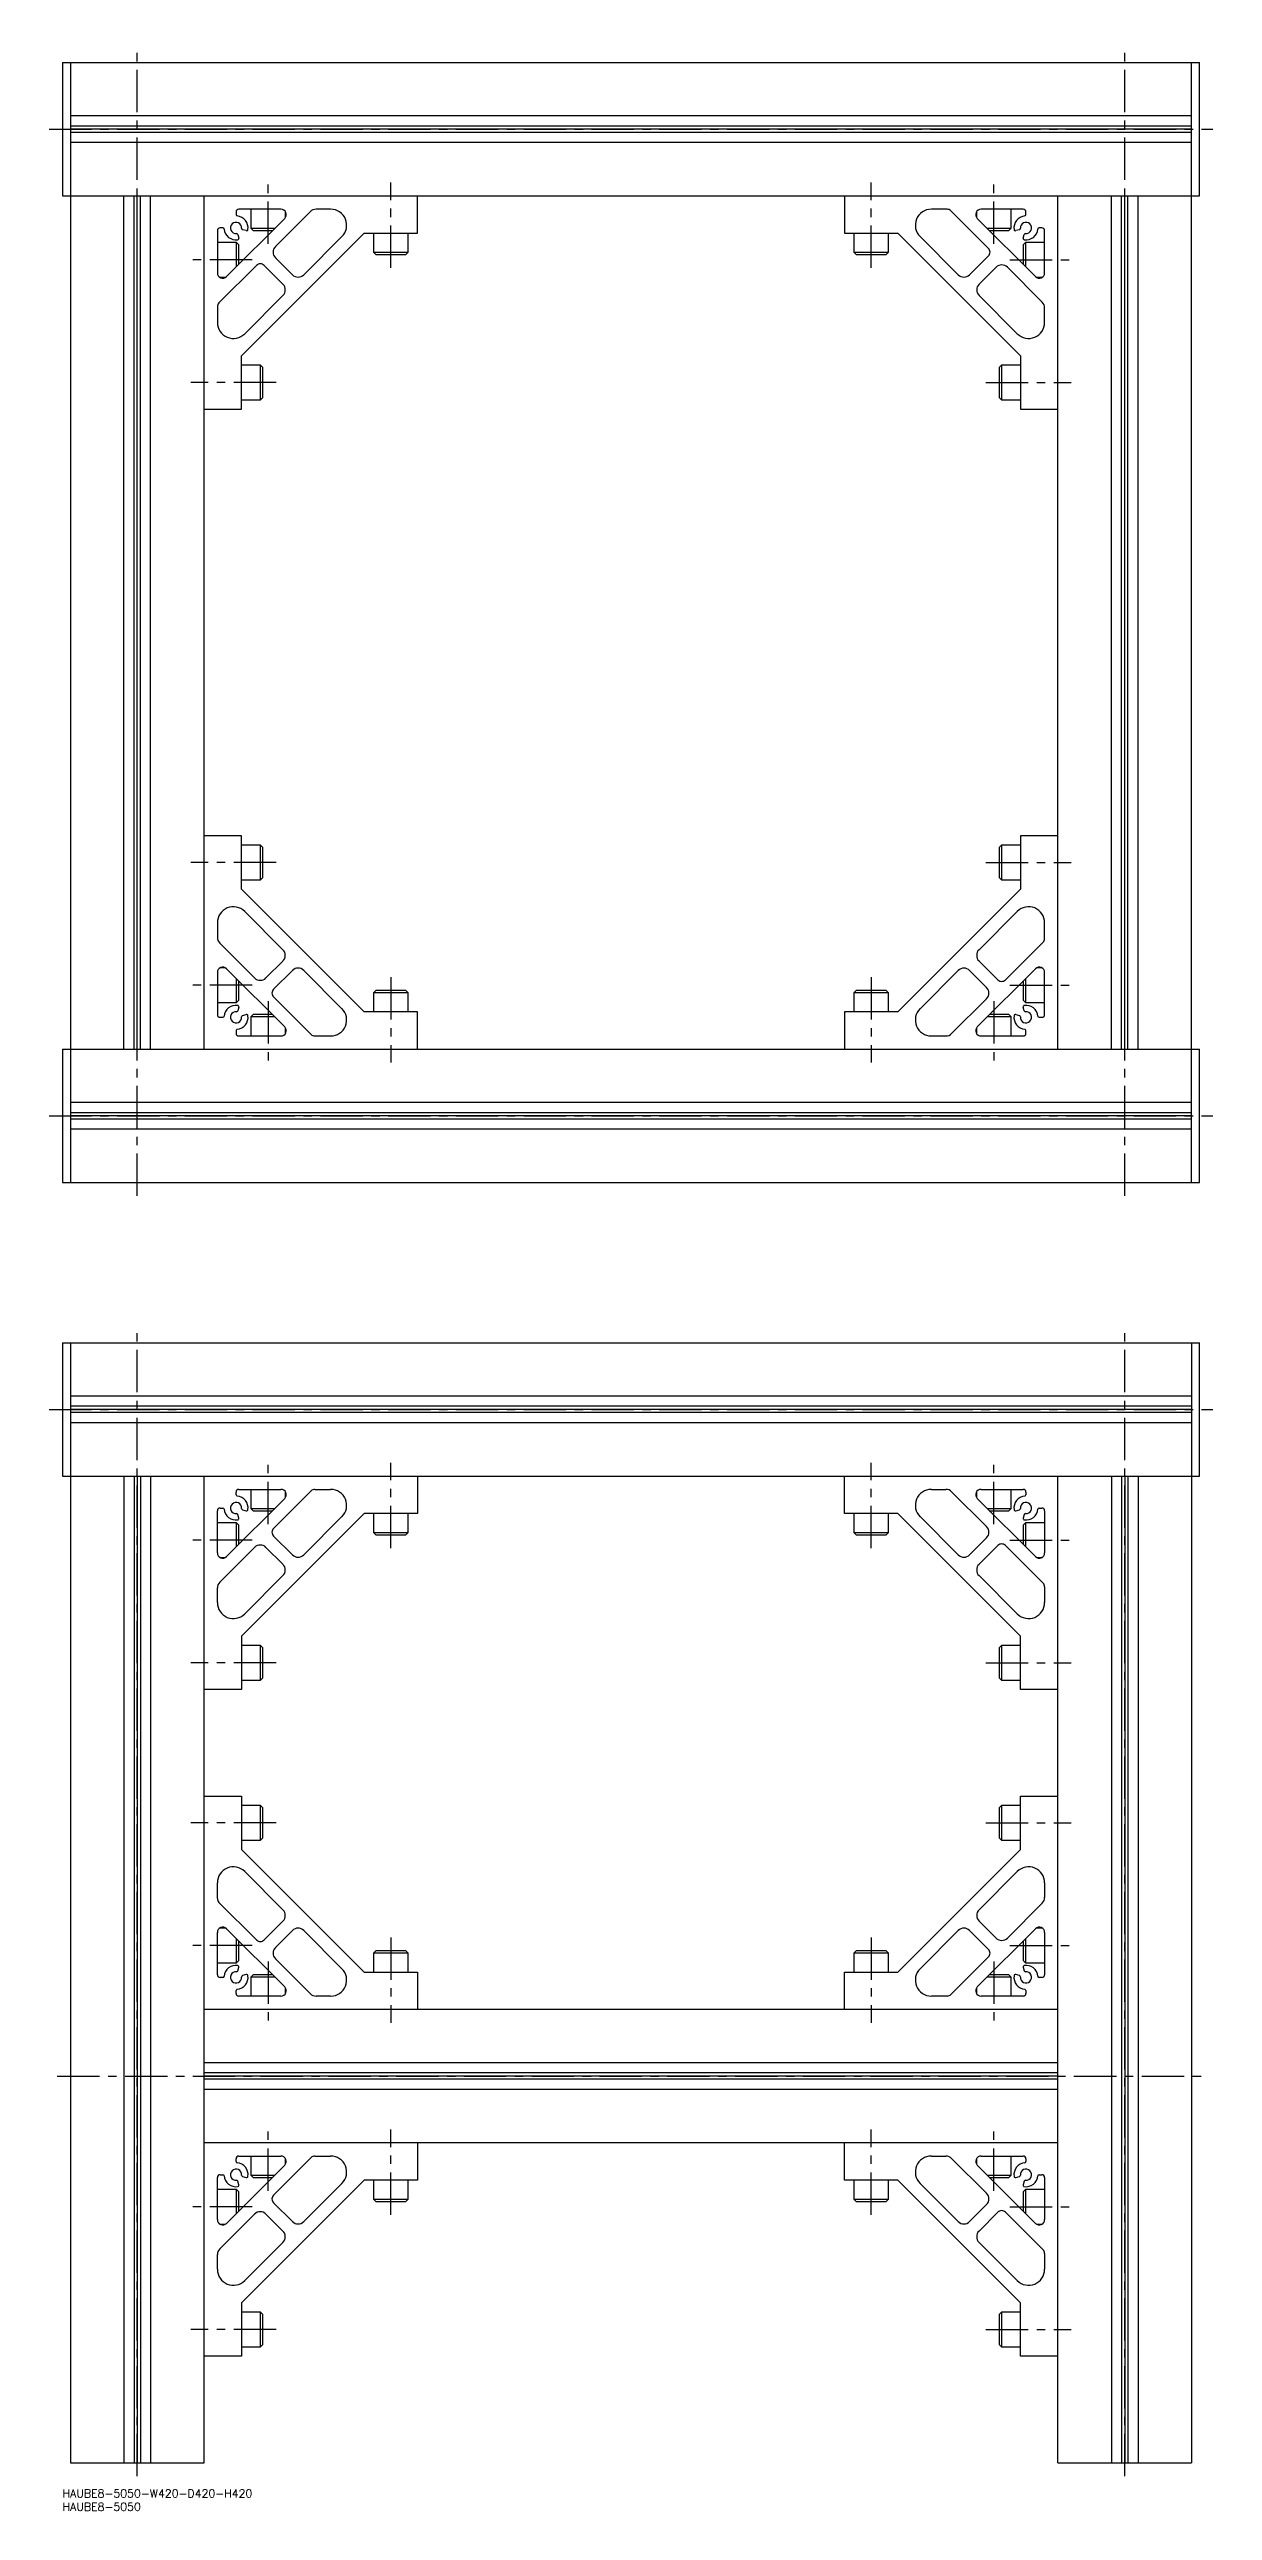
# Model space of a CAD drawing. Extents: x -5 to 1021, y -8 to 915.
# Drawn here: x -5 to 431, y -8 to 915 of the extents above; entities that cross this region are included whole.
import ezdxf

# ---------------------------------------------------------------- set-up
doc = ezdxf.new("R2010")
doc.units = 0
doc.header["$LTSCALE"] = 0.5
doc.linetypes.add('CENTER', pattern=[50.8, 31.75, -6.35, 6.35, -6.35])
for name, color, linetype in [('MSM_CENTER', 1, 'CENTER'), ('MSM_CONTINUOUS', 7, 'CONTINUOUS'), ('MSM_PART_NUMBER', 7, 'CONTINUOUS')]:
    doc.layers.add(name, color=color, linetype=linetype)
doc.styles.get("Standard").update_dxf_attribs({"font": 'txt.shx', "height": 3, "bigfont": 'bigfont.shx'})

# ---------------------------------------------------------------- blocks, each defined once
blk = doc.blocks.new('*U8')
at = {"layer": 'MSM_PART_NUMBER'}
blk.add_text('HAUBE8-5050-W420-D420-H420', height=3, dxfattribs=at).set_placement((0, -3))
blk = doc.blocks.new('*U9')
at = {"layer": 'MSM_PART_NUMBER'}
blk.add_text('HAUBE8-5050', height=3, dxfattribs=at).set_placement((0, -8))

msp = doc.modelspace()

# ---------------------------------------------------------------- linework, layer by layer
at = {"layer": 'MSM_CENTER'}
for p, q in [((28, 485), (28, 915)), ((398, 485), (398, 915)), ((-5, 885), (431, 885)), ((77, 842), (77, 865)), ((123, 833), (123, 865)), ((303, 833), (303, 865)), ((349, 842), (349, 865)), ((71, 836), (48, 836)), ((355, 836), (378, 836)), ((80, 790), (48, 790)), ((346, 790), (378, 790)), ((80, 610), (48, 610)), ((346, 610), (378, 610)), ((71, 564), (48, 564)), ((123, 567), (123, 535)), ((303, 567), (303, 535)), ((355, 564), (378, 564)), ((77, 558), (77, 535)), ((349, 558), (349, 535)), ((-5, 515), (431, 515)), ((28, 5), (28, 435)), ((398, 5), (398, 435)), ((-5, 405), (431, 405)), ((77, 362), (77, 385)), ((123, 353), (123, 385)), ((303, 353), (303, 385)), ((349, 362), (349, 385)), ((71, 356), (48, 356)), ((355, 356), (378, 356)), ((80, 310), (48, 310)), ((346, 310), (378, 310)), ((80, 250), (48, 250)), ((346, 250), (378, 250)), ((71, 204), (48, 204)), ((123, 207), (123, 175)), ((303, 207), (303, 175)), ((355, 204), (378, 204)), ((77, 198), (77, 175)), ((349, 198), (349, 175)), ((-2, 155), (428, 155)), ((77, 112), (77, 135)), ((123, 103), (123, 135)), ((303, 103), (303, 135)), ((349, 112), (349, 135)), ((71, 106), (48, 106)), ((355, 106), (378, 106)), ((80, 60), (48, 60)), ((346, 60), (378, 60))]:
    msp.add_line(p, q, dxfattribs=at)
at = {"layer": 'MSM_CONTINUOUS'}
for p, q in [((0, 910), (0, 860)), ((0, 910), (426, 910)), ((3, 910), (3, 490)), ((423, 490), (423, 910)), ((426, 860), (426, 910)), ((423, 890), (3, 890)), ((423, 886.21), (3, 886.21)), ((423, 885), (3, 885)), ((423, 883.79), (3, 883.79)), ((423, 880), (3, 880)), ((0, 860), (426, 860)), ((23, 540), (23, 860)), ((26.79, 540), (26.79, 860)), ((28, 540), (28, 860)), ((29.21, 540), (29.21, 860)), ((33, 540), (33, 860)), ((53, 540), (53, 860)), ((133, 846), (133, 860)), ((293, 860), (293, 846)), ((373, 540), (373, 860)), ((393, 540), (393, 860)), ((396.79, 540), (396.79, 860)), ((398, 540), (398, 860)), ((399.21, 540), (399.21, 860)), ((403, 540), (403, 860)), ((61.41, 829.76), (83.24, 851.59)), ((65, 854), (65, 852.97)), ((81.82, 855), (66, 855)), ((70.5, 855), (70.5, 847.87)), ((92.84, 854.12), (79.75, 841.03)), ((83.5, 851.91), (83.5, 854.09)), ((100.45, 855), (94.96, 855)), ((331.45, 855), (325.55, 855)), ((346.96, 840.32), (332.86, 854.41)), ((342.5, 854.09), (342.5, 851.91)), ((342.76, 851.59), (364.59, 829.76)), ((360, 855), (344.18, 855)), ((355.5, 847.87), (355.5, 855)), ((361, 852.97), (361, 854)), ((58, 847), (58, 831.18)), ((65.13, 842.5), (58, 842.5)), ((60.03, 848), (59, 848)), ((66, 841.63), (65.13, 842.5)), ((65.13, 833.48), (65.13, 842.5)), ((65.66, 845.54), (66.03, 844.17)), ((66, 834.35), (66, 841.63)), ((67, 799.99), (113.01, 846)), ((68.83, 846.97), (67.46, 847.34)), ((70.5, 847.87), (71.37, 847)), ((70.5, 847.87), (79.52, 847.87)), ((71.37, 847), (78.65, 847)), ((90.36, 830.42), (104.69, 844.76)), ((113.01, 846), (133, 846)), ((116.5, 846), (116.5, 838.87)), ((129.5, 838.87), (129.5, 846)), ((293, 846), (312.99, 846)), ((296.5, 846), (296.5, 838.87)), ((309.5, 838.87), (309.5, 846)), ((312.99, 846), (359, 799.99)), ((321.31, 844.76), (335.64, 830.42)), ((346.48, 847.87), (355.5, 847.87)), ((347.35, 847), (354.63, 847)), ((354.63, 847), (355.5, 847.87)), ((358.54, 847.34), (357.17, 846.97)), ((359.97, 844.17), (360.34, 845.54)), ((360.87, 842.5), (360, 841.63)), ((360, 841.63), (360, 834.35)), ((368, 842.5), (360.87, 842.5)), ((360.87, 842.5), (360.87, 833.48)), ((367, 848), (365.97, 848)), ((368, 831.18), (368, 847)), ((72.68, 833.96), (58.59, 819.86)), ((82.58, 826.89), (75.51, 833.96)), ((79.75, 836.79), (86.11, 830.42)), ((116.5, 838.87), (117.37, 838)), ((116.5, 838.87), (129.5, 838.87)), ((117.37, 838), (128.63, 838)), ((128.63, 838), (129.5, 838.87)), ((296.5, 838.87), (297.37, 838)), ((296.5, 838.87), (309.5, 838.87)), ((297.37, 838), (308.63, 838)), ((308.63, 838), (309.5, 838.87)), ((339.89, 830.42), (346.96, 837.49)), ((349.79, 833.25), (343.42, 826.89)), ((367.12, 820.16), (354.03, 833.25)), ((58.91, 829.5), (61.09, 829.5)), ((68.24, 808.31), (82.58, 822.64)), ((343.42, 822.64), (357.76, 808.31)), ((364.91, 829.5), (367.09, 829.5)), ((58, 818.45), (58, 812.55)), ((368, 812.55), (368, 818.04)), ((67, 780), (67, 799.99)), ((74.13, 796.5), (67, 796.5)), ((75, 795.63), (74.13, 796.5)), ((74.13, 783.5), (74.13, 796.5)), ((75, 784.37), (75, 795.63)), ((351.87, 796.5), (351, 795.63)), ((351, 795.63), (351, 784.37)), ((359, 796.5), (351.87, 796.5)), ((351.87, 796.5), (351.87, 783.5)), ((359, 799.99), (359, 780)), ((53, 780), (67, 780)), ((67, 783.5), (74.13, 783.5)), ((74.13, 783.5), (75, 784.37)), ((351, 784.37), (351.87, 783.5)), ((351.87, 783.5), (359, 783.5)), ((359, 780), (373, 780)), ((67, 620), (53, 620)), ((67, 600.01), (67, 620)), ((373, 620), (359, 620)), ((359, 620), (359, 600.01)), ((74.13, 616.5), (67, 616.5)), ((75, 615.63), (74.13, 616.5)), ((74.13, 603.5), (74.13, 616.5)), ((75, 604.37), (75, 615.63)), ((351.87, 616.5), (351, 615.63)), ((351, 615.63), (351, 604.37)), ((359, 616.5), (351.87, 616.5)), ((351.87, 616.5), (351.87, 603.5)), ((67, 603.5), (74.13, 603.5)), ((113.01, 554), (67, 600.01)), ((74.13, 603.5), (75, 604.37)), ((359, 600.01), (312.99, 554)), ((351, 604.37), (351.87, 603.5)), ((351.87, 603.5), (359, 603.5)), ((82.58, 577.36), (68.24, 591.69)), ((357.76, 591.69), (343.42, 577.36)), ((58, 587.45), (58, 581.96)), ((368, 581.55), (368, 587.45)), ((58.88, 579.84), (71.97, 566.75)), ((76.21, 566.75), (82.58, 573.11)), ((343.42, 573.11), (350.49, 566.04)), ((353.32, 566.04), (367.41, 580.14)), ((58, 568.82), (58, 553)), ((61.09, 570.5), (58.91, 570.5)), ((83.24, 548.41), (61.41, 570.24)), ((65.13, 557.5), (65.13, 566.52)), ((66, 558.37), (66, 565.65)), ((86.11, 569.58), (79.04, 562.51)), ((104.69, 555.24), (90.36, 569.58)), ((335.64, 569.58), (321.31, 555.24)), ((346.25, 563.21), (339.89, 569.58)), ((364.59, 570.24), (342.76, 548.41)), ((360, 565.65), (360, 558.37)), ((360.87, 566.52), (360.87, 557.5)), ((367.09, 570.5), (364.91, 570.5)), ((368, 553), (368, 568.82)), ((58, 557.5), (65.13, 557.5)), ((65.13, 557.5), (66, 558.37)), ((66.03, 555.83), (65.66, 554.46)), ((79.04, 559.68), (93.14, 545.59)), ((133, 554), (113.01, 554)), ((117.37, 562), (116.5, 561.13)), ((116.5, 561.13), (116.5, 554)), ((129.5, 561.13), (116.5, 561.13)), ((128.63, 562), (117.37, 562)), ((129.5, 561.13), (128.63, 562)), ((129.5, 554), (129.5, 561.13)), ((133, 540), (133, 554)), ((293, 554), (293, 540)), ((312.99, 554), (293, 554)), ((297.37, 562), (296.5, 561.13)), ((296.5, 561.13), (296.5, 554)), ((309.5, 561.13), (296.5, 561.13)), ((308.63, 562), (297.37, 562)), ((309.5, 561.13), (308.63, 562)), ((309.5, 554), (309.5, 561.13)), ((333.16, 545.88), (346.25, 558.97)), ((360.34, 554.46), (359.97, 555.83)), ((360, 558.37), (360.87, 557.5)), ((360.87, 557.5), (368, 557.5)), ((59, 552), (60.03, 552)), ((65, 547.03), (65, 546)), ((66, 545), (81.82, 545)), ((67.46, 552.66), (68.83, 553.03)), ((71.37, 553), (70.5, 552.13)), ((70.5, 552.13), (70.5, 545)), ((79.52, 552.13), (70.5, 552.13)), ((78.65, 553), (71.37, 553)), ((83.5, 545.91), (83.5, 548.09)), ((94.55, 545), (100.45, 545)), ((325.55, 545), (331.04, 545)), ((342.5, 548.09), (342.5, 545.91)), ((344.18, 545), (360, 545)), ((355.5, 552.13), (346.48, 552.13)), ((354.63, 553), (347.35, 553)), ((355.5, 552.13), (354.63, 553)), ((355.5, 545), (355.5, 552.13)), ((357.17, 553.03), (358.54, 552.66)), ((361, 546), (361, 547.03)), ((365.97, 552), (367, 552)), ((0, 540), (426, 540)), ((0, 540), (0, 490)), ((426, 490), (426, 540)), ((423, 520), (3, 520)), ((423, 516.21), (3, 516.21)), ((423, 515), (3, 515)), ((423, 513.79), (3, 513.79)), ((423, 510), (3, 510)), ((0, 490), (426, 490)), ((0, 430), (0, 380)), ((0, 430), (426, 430)), ((3, 430), (3, 10)), ((423, 430), (423, 10)), ((426, 380), (426, 430)), ((423, 410), (3, 410)), ((423, 406.21), (3, 406.21)), ((423, 405), (3, 405)), ((423, 403.79), (3, 403.79)), ((423, 400), (3, 400)), ((0, 380), (426, 380)), ((23, 380), (23, 10)), ((26.79, 380), (26.79, 10)), ((28, 380), (28, 10)), ((29.21, 380), (29.21, 10)), ((33, 380), (33, 10)), ((53, 10), (53, 380)), ((133, 380), (133, 366)), ((293, 366), (293, 380)), ((373, 10), (373, 380)), ((393, 380), (393, 10)), ((396.79, 380), (396.79, 10)), ((398, 380), (398, 10)), ((399.21, 380), (399.21, 10)), ((403, 380), (403, 10)), ((83.24, 371.59), (61.41, 349.76)), ((65, 372.97), (65, 374)), ((66, 375), (81.82, 375)), ((70.5, 375), (70.5, 367.87)), ((79.04, 360.32), (93.14, 374.41)), ((83.5, 371.91), (83.5, 374.09)), ((94.55, 375), (100.45, 375)), ((325.55, 375), (331.04, 375)), ((333.16, 374.12), (346.25, 361.03)), ((342.5, 374.09), (342.5, 371.91)), ((364.59, 349.76), (342.76, 371.59)), ((344.18, 375), (360, 375)), ((355.5, 367.87), (355.5, 375)), ((361, 374), (361, 372.97)), ((58, 351.18), (58, 367)), ((65.13, 362.5), (58, 362.5)), ((59, 368), (60.03, 368)), ((66, 361.63), (65.13, 362.5)), ((65.13, 353.48), (65.13, 362.5)), ((66.03, 364.17), (65.66, 365.54)), ((66, 354.27), (66, 361.63)), ((113.01, 366), (67, 319.99)), ((67.46, 367.34), (68.83, 366.97)), ((70.5, 367.87), (71.37, 367)), ((70.5, 367.87), (79.52, 367.87)), ((71.37, 367), (78.65, 367)), ((104.69, 364.76), (90.36, 350.42)), ((133, 366), (113.01, 366)), ((116.5, 366), (116.5, 358.87)), ((129.5, 358.87), (129.5, 366)), ((312.99, 366), (293, 366)), ((296.5, 366), (296.5, 358.87)), ((309.5, 358.87), (309.5, 366)), ((359, 319.99), (312.99, 366)), ((335.64, 350.42), (321.31, 364.76)), ((346.48, 367.87), (355.5, 367.87)), ((347.27, 367), (354.63, 367)), ((354.63, 367), (355.5, 367.87)), ((357.17, 366.97), (358.54, 367.34)), ((360.34, 365.54), (359.97, 364.17)), ((360.87, 362.5), (360, 361.63)), ((360, 361.63), (360, 354.35)), ((368, 362.5), (360.87, 362.5)), ((360.87, 362.5), (360.87, 353.48)), ((365.97, 368), (367, 368)), ((368, 367), (368, 351.18)), ((58.88, 340.16), (71.97, 353.25)), ((76.21, 353.25), (82.58, 346.89)), ((86.11, 350.42), (79.04, 357.49)), ((116.5, 358.87), (117.37, 358)), ((116.5, 358.87), (129.5, 358.87)), ((117.37, 358), (128.63, 358)), ((128.63, 358), (129.5, 358.87)), ((296.5, 358.87), (297.37, 358)), ((296.5, 358.87), (309.5, 358.87)), ((297.37, 358), (308.63, 358)), ((308.63, 358), (309.5, 358.87)), ((346.25, 356.79), (339.89, 350.42)), ((343.42, 346.89), (350.49, 353.96)), ((353.32, 353.96), (367.41, 339.86)), ((58.91, 349.5), (61.09, 349.5)), ((82.58, 342.64), (68.24, 328.31)), ((357.76, 328.31), (343.42, 342.64)), ((364.91, 349.5), (367.09, 349.5)), ((58, 332.55), (58, 338.04)), ((368, 338.45), (368, 332.55)), ((67, 319.99), (67, 300)), ((74.13, 316.5), (67, 316.5)), ((75, 315.63), (74.13, 316.5)), ((74.13, 303.5), (74.13, 316.5)), ((75, 304.37), (75, 315.63)), ((351.87, 316.5), (351, 315.63)), ((351, 315.63), (351, 304.37)), ((359, 316.5), (351.87, 316.5)), ((351.87, 316.5), (351.87, 303.5)), ((359, 300), (359, 319.99)), ((67, 300), (53, 300)), ((67, 303.5), (74.13, 303.5)), ((74.13, 303.5), (75, 304.37)), ((351, 304.37), (351.87, 303.5)), ((351.87, 303.5), (359, 303.5)), ((373, 300), (359, 300)), ((53, 260), (67, 260)), ((67, 260), (67, 240.01)), ((359, 260), (373, 260)), ((359, 240.01), (359, 260)), ((74.13, 256.5), (67, 256.5)), ((75, 255.63), (74.13, 256.5)), ((74.13, 243.5), (74.13, 256.5)), ((75, 244.37), (75, 255.63)), ((351.87, 256.5), (351, 255.63)), ((351, 255.63), (351, 244.37)), ((359, 256.5), (351.87, 256.5)), ((351.87, 256.5), (351.87, 243.5)), ((67, 243.5), (74.13, 243.5)), ((67, 240.01), (113.01, 194)), ((74.13, 243.5), (75, 244.37)), ((312.99, 194), (359, 240.01)), ((351, 244.37), (351.87, 243.5)), ((351.87, 243.5), (359, 243.5)), ((68.24, 231.69), (82.58, 217.36)), ((343.42, 217.36), (357.76, 231.69)), ((58, 221.55), (58, 227.45)), ((368, 227.45), (368, 221.96)), ((72.68, 206.04), (58.59, 220.14)), ((82.58, 213.11), (75.51, 206.04)), ((349.79, 206.75), (343.42, 213.11)), ((367.12, 219.84), (354.03, 206.75)), ((58, 193), (58, 208.82)), ((61.09, 210.5), (58.91, 210.5)), ((61.41, 210.24), (83.24, 188.41)), ((65.13, 197.5), (65.13, 206.52)), ((66, 198.37), (66, 205.65)), ((79.75, 203.21), (86.11, 209.58)), ((90.36, 209.58), (104.69, 195.24)), ((321.31, 195.24), (335.64, 209.58)), ((339.89, 209.58), (346.96, 202.51)), ((342.76, 188.41), (364.59, 210.24)), ((360, 205.73), (360, 198.37)), ((360.87, 206.52), (360.87, 197.5)), ((367.09, 210.5), (364.91, 210.5)), ((368, 208.82), (368, 193)), ((58, 197.5), (65.13, 197.5)), ((65.13, 197.5), (66, 198.37)), ((65.66, 194.46), (66.03, 195.83)), ((92.84, 185.88), (79.75, 198.97)), ((113.01, 194), (133, 194)), ((117.37, 202), (116.5, 201.13)), ((116.5, 201.13), (116.5, 194)), ((129.5, 201.13), (116.5, 201.13)), ((128.63, 202), (117.37, 202)), ((129.5, 201.13), (128.63, 202)), ((129.5, 194), (129.5, 201.13)), ((133, 194), (133, 180)), ((293, 194), (312.99, 194)), ((293, 180), (293, 194)), ((297.37, 202), (296.5, 201.13)), ((296.5, 201.13), (296.5, 194)), ((309.5, 201.13), (296.5, 201.13)), ((308.63, 202), (297.37, 202)), ((309.5, 201.13), (308.63, 202)), ((309.5, 194), (309.5, 201.13)), ((346.96, 199.68), (332.86, 185.59)), ((359.97, 195.83), (360.34, 194.46)), ((360, 198.37), (360.87, 197.5)), ((360.87, 197.5), (368, 197.5)), ((60.03, 192), (59, 192)), ((65, 186), (65, 187.03)), ((81.82, 185), (66, 185)), ((68.83, 193.03), (67.46, 192.66)), ((71.37, 193), (70.5, 192.13)), ((70.5, 192.13), (70.5, 185)), ((79.52, 192.13), (70.5, 192.13)), ((78.73, 193), (71.37, 193)), ((83.5, 185.91), (83.5, 188.09)), ((100.45, 185), (94.96, 185)), ((331.45, 185), (325.55, 185)), ((342.5, 188.09), (342.5, 185.91)), ((360, 185), (344.18, 185)), ((355.5, 192.13), (346.48, 192.13)), ((354.63, 193), (347.35, 193)), ((355.5, 192.13), (354.63, 193)), ((355.5, 185), (355.5, 192.13)), ((358.54, 192.66), (357.17, 193.03)), ((361, 187.03), (361, 186)), ((367, 192), (365.97, 192)), ((373, 180), (53, 180)), ((373, 160), (53, 160)), ((373, 156.21), (53, 156.21)), ((373, 155), (53, 155)), ((373, 153.79), (53, 153.79)), ((373, 150), (53, 150)), ((373, 130), (53, 130)), ((133, 130), (133, 116)), ((293, 116), (293, 130)), ((83.24, 121.59), (61.41, 99.76)), ((65, 122.97), (65, 124)), ((66, 125), (81.82, 125)), ((70.5, 125), (70.5, 117.87)), ((79.04, 110.32), (93.14, 124.41)), ((83.5, 121.91), (83.5, 124.09)), ((94.55, 125), (100.45, 125)), ((325.55, 125), (331.04, 125)), ((333.16, 124.12), (346.25, 111.03)), ((342.5, 124.09), (342.5, 121.91)), ((364.59, 99.76), (342.76, 121.59)), ((344.18, 125), (360, 125)), ((355.5, 117.87), (355.5, 125)), ((361, 124), (361, 122.97)), ((58, 101.18), (58, 117)), ((65.13, 112.5), (58, 112.5)), ((59, 118), (60.03, 118)), ((66, 111.63), (65.13, 112.5)), ((65.13, 103.48), (65.13, 112.5)), ((66.03, 114.17), (65.66, 115.54)), ((66, 104.27), (66, 111.63)), ((113.01, 116), (67, 69.99)), ((67.46, 117.34), (68.83, 116.97)), ((70.5, 117.87), (71.37, 117)), ((70.5, 117.87), (79.52, 117.87)), ((71.37, 117), (78.65, 117)), ((104.69, 114.76), (90.36, 100.42)), ((133, 116), (113.01, 116)), ((116.5, 116), (116.5, 108.87)), ((129.5, 108.87), (129.5, 116)), ((312.99, 116), (293, 116)), ((296.5, 116), (296.5, 108.87)), ((309.5, 108.87), (309.5, 116)), ((359, 69.99), (312.99, 116)), ((335.64, 100.42), (321.31, 114.76)), ((346.48, 117.87), (355.5, 117.87)), ((347.27, 117), (354.63, 117)), ((354.63, 117), (355.5, 117.87)), ((357.17, 116.97), (358.54, 117.34)), ((360.34, 115.54), (359.97, 114.17)), ((360.87, 112.5), (360, 111.63)), ((360, 111.63), (360, 104.35)), ((368, 112.5), (360.87, 112.5)), ((360.87, 112.5), (360.87, 103.48)), ((365.97, 118), (367, 118)), ((368, 117), (368, 101.18)), ((58.88, 90.16), (71.97, 103.25)), ((76.21, 103.25), (82.58, 96.89)), ((86.11, 100.42), (79.04, 107.49)), ((116.5, 108.87), (117.37, 108)), ((116.5, 108.87), (129.5, 108.87)), ((117.37, 108), (128.63, 108)), ((128.63, 108), (129.5, 108.87)), ((296.5, 108.87), (297.37, 108)), ((296.5, 108.87), (309.5, 108.87)), ((297.37, 108), (308.63, 108)), ((308.63, 108), (309.5, 108.87)), ((346.25, 106.79), (339.89, 100.42)), ((343.42, 96.89), (350.49, 103.96)), ((353.32, 103.96), (367.41, 89.86)), ((58.91, 99.5), (61.09, 99.5)), ((82.58, 92.64), (68.24, 78.31)), ((357.76, 78.31), (343.42, 92.64)), ((364.91, 99.5), (367.09, 99.5)), ((58, 82.55), (58, 88.04)), ((368, 88.45), (368, 82.55)), ((67, 69.99), (67, 50)), ((74.13, 66.5), (67, 66.5)), ((75, 65.63), (74.13, 66.5)), ((74.13, 53.5), (74.13, 66.5)), ((75, 54.37), (75, 65.63)), ((351.87, 66.5), (351, 65.63)), ((351, 65.63), (351, 54.37)), ((359, 66.5), (351.87, 66.5)), ((351.87, 66.5), (351.87, 53.5)), ((359, 50), (359, 69.99)), ((67, 50), (53, 50)), ((67, 53.5), (74.13, 53.5)), ((74.13, 53.5), (75, 54.37)), ((351, 54.37), (351.87, 53.5)), ((351.87, 53.5), (359, 53.5)), ((373, 50), (359, 50)), ((3, 10), (53, 10)), ((373, 10), (423, 10))]:
    msp.add_line(p, q, dxfattribs=at)
for centre, radius, start, end in [((65, 848), 2.1, 356.08695, 273.91305), ((66, 854), 1, 90, 180), ((65.5, 852.97), 0.5, 180, 264.2608), ((65, 848), 4.5, 352.18101, 84.26083), ((81.82, 853), 2, 315, 90), ((94.96, 852), 3, 90, 135), ((100.45, 849), 6, 315, 90), ((325.55, 849), 6, 90, 225), ((331.45, 853), 2, 45, 90), ((344.18, 853), 2, 90, 225), ((361, 848), 4.5, 95.73917, 187.8202), ((361, 848), 2.1, 266.08695, 183.91305), ((360, 854), 1, 0, 90), ((360.5, 852.97), 0.5, 275.73917, 0), ((59, 847), 1, 90, 180), ((60.03, 847.5), 0.5, 5.73917, 90), ((65, 848), 4.5, 185.73917, 277.8202), ((65.18, 845.41), 0.5, 15.00168, 93.91305), ((65.54, 844.04), 0.5, 277.82023, 15.00168), ((67.59, 847.82), 0.5, 176.08693, 255.00168), ((68.96, 847.46), 0.5, 255.00168, 352.18101), ((81.87, 838.91), 3, 135, 224.99972), ((345.54, 838.91), 2, 314.99972, 45), ((357.04, 847.46), 0.5, 187.82023, 285.00168), ((358.41, 847.82), 0.5, 285.00168, 3.91305), ((360.46, 844.04), 0.5, 165.00168, 262.18101), ((360.82, 845.41), 0.5, 86.08693, 165.00168), ((361, 848), 4.5, 262.18101, 354.26083), ((365.97, 847.5), 0.5, 90, 174.2608), ((367, 847), 1, 0, 90), ((60, 831.18), 2, 180, 315), ((74.09, 832.54), 2, 44.99972, 135), ((351.91, 831.13), 3, 45, 134.99972), ((366, 831.18), 2, 225, 0), ((80.46, 824.76), 3, 315, 44.99972), ((88.24, 832.54), 3, 224.99972, 315), ((337.76, 832.54), 3, 225, 314.99972), ((345.54, 824.76), 3, 134.99972, 225), ((60, 818.45), 2, 135, 180), ((64, 812.55), 6, 180, 315), ((362, 812.55), 6, 225, 0), ((365, 818.04), 3, 0, 45), ((64, 587.45), 6, 45, 180), ((362, 587.45), 6, 360, 135), ((61, 581.96), 3, 180, 225), ((366, 581.55), 2, 315, 0), ((80.46, 575.24), 3, 314.99972, 45), ((345.54, 575.24), 3, 135, 224.99972), ((60, 568.82), 2, 45, 180), ((74.09, 568.87), 3, 225, 314.99972), ((88.24, 567.46), 3, 45, 134.99972), ((337.76, 567.46), 3, 44.99972, 135), ((344.13, 561.09), 3, 315, 44.99972), ((351.91, 567.46), 2, 224.99972, 315), ((366, 568.82), 2, 0, 135), ((65, 552), 4.5, 82.18101, 174.26083), ((65, 552), 2.1, 86.08695, 3.91305), ((65.18, 554.59), 0.5, 266.08693, 345.00168), ((65.54, 555.96), 0.5, 345.00168, 82.18101), ((80.46, 561.09), 2, 134.99972, 225), ((100.45, 551), 6, 270, 45), ((325.55, 551), 6, 135, 270), ((361, 552), 2.1, 176.08695, 93.91305), ((360.46, 555.96), 0.5, 97.82023, 195.00168), ((360.82, 554.59), 0.5, 195.00168, 273.91305), ((361, 552), 4.5, 5.73917, 97.8202), ((59, 553), 1, 180, 270), ((60.03, 552.5), 0.5, 270, 354.2608), ((65.5, 547.03), 0.5, 95.73917, 180), ((66, 546), 1, 180, 270), ((65, 552), 4.5, 275.73917, 7.8202), ((67.59, 552.18), 0.5, 105.00168, 183.91305), ((68.96, 552.54), 0.5, 7.82023, 105.00168), ((81.82, 547), 2, 270, 45), ((94.55, 547), 2, 225, 270), ((331.04, 548), 3, 270, 315), ((344.18, 547), 2, 135, 270), ((361, 552), 4.5, 172.18101, 264.26083), ((357.04, 552.54), 0.5, 75.00168, 172.18101), ((358.41, 552.18), 0.5, 356.08693, 75.00168), ((360, 546), 1, 270, 0), ((360.5, 547.03), 0.5, 0, 84.2608), ((365.97, 552.5), 0.5, 185.73917, 270), ((367, 553), 1, 270, 0), ((65, 368), 2.1, 356.08695, 273.91305), ((66, 374), 1, 90, 180), ((65.5, 372.97), 0.5, 180, 264.26083), ((65, 368), 4.5, 352.1798, 84.26083), ((81.82, 373), 2, 315, 90), ((94.55, 373), 2, 90, 135), ((100.45, 369), 6, 315, 90), ((325.55, 369), 6, 90, 225), ((331.04, 372), 3, 45, 90), ((344.18, 373), 2, 90, 225), ((361, 368), 4.5, 95.73917, 187.81899), ((361, 368), 2.1, 266.08695, 183.91305), ((360, 374), 1, 0, 90), ((360.5, 372.97), 0.5, 275.7392, 0), ((59, 367), 1, 90, 180), ((60.03, 367.5), 0.5, 5.7392, 90), ((65, 368), 4.5, 185.73917, 277.81899), ((65.18, 365.41), 0.5, 14.99832, 93.91307), ((65.54, 364.04), 0.5, 277.81899, 14.99832), ((67.59, 367.82), 0.5, 176.08695, 254.99832), ((68.96, 367.46), 0.5, 254.99832, 352.17977), ((80.46, 358.91), 2, 135, 225.00028), ((344.13, 358.91), 3, 315.00028, 45), ((357.04, 367.46), 0.5, 187.81899, 284.99832), ((358.41, 367.82), 0.5, 284.99832, 3.91307), ((360.46, 364.04), 0.5, 164.99832, 262.17977), ((360.82, 365.41), 0.5, 86.08695, 164.99832), ((361, 368), 4.5, 262.1798, 354.26083), ((365.97, 367.5), 0.5, 90, 174.26083), ((367, 367), 1, 0, 90), ((60, 351.18), 2, 180, 315), ((74.09, 351.13), 3, 45.00028, 135), ((351.91, 352.54), 2, 45, 135.00028), ((366, 351.18), 2, 225, 0), ((80.46, 344.76), 3, 315, 45.00028), ((88.24, 352.54), 3, 225.00028, 315), ((337.76, 352.54), 3, 225, 315.00028), ((345.54, 344.76), 3, 135.00028, 225), ((61, 338.04), 3, 135, 180), ((64, 332.55), 6, 180, 315), ((362, 332.55), 6, 225, 0), ((366, 338.45), 2, 0, 45), ((64, 227.45), 6, 45, 180), ((362, 227.45), 6, 0, 135), ((60, 221.55), 2, 180, 225), ((365, 221.96), 3, 315, 0), ((80.46, 215.24), 3, 315.00028, 45), ((345.54, 215.24), 3, 135, 225.00028), ((60, 208.82), 2, 45, 180), ((74.09, 207.46), 2, 225, 315.00028), ((81.87, 201.09), 3, 135.00028, 225), ((88.24, 207.46), 3, 45, 135.00028), ((337.76, 207.46), 3, 45.00028, 135), ((351.91, 208.87), 3, 225.00028, 315), ((366, 208.82), 2, 0, 135), ((65, 192), 4.5, 82.1798, 174.26083), ((65, 192), 2.1, 86.08695, 3.91305), ((65.18, 194.59), 0.5, 266.08695, 344.99832), ((65.54, 195.96), 0.5, 344.99832, 82.17977), ((100.45, 191), 6, 270, 45), ((325.55, 191), 6, 135, 270), ((345.54, 201.09), 2, 315, 45.00028), ((361, 192), 2.1, 176.08695, 93.91305), ((360.46, 195.96), 0.5, 97.81899, 194.99832), ((360.82, 194.59), 0.5, 194.99832, 273.91307), ((361, 192), 4.5, 5.73917, 97.81899), ((59, 193), 1, 180, 270), ((60.03, 192.5), 0.5, 270, 354.26083), ((65.5, 187.03), 0.5, 95.7392, 180), ((66, 186), 1, 180, 270), ((65, 192), 4.5, 275.73917, 7.81899), ((67.59, 192.18), 0.5, 104.99832, 183.91307), ((68.96, 192.54), 0.5, 7.81899, 104.99832), ((81.82, 187), 2, 270, 45), ((94.96, 188), 3, 225, 270), ((331.45, 187), 2, 270, 315), ((344.18, 187), 2, 135, 270), ((361, 192), 4.5, 172.1798, 264.26083), ((357.04, 192.54), 0.5, 74.99832, 172.17977), ((358.41, 192.18), 0.5, 356.08695, 74.99832), ((360, 186), 1, 270, 0), ((360.5, 187.03), 0.5, 0, 84.26083), ((365.97, 192.5), 0.5, 185.7392, 270), ((367, 193), 1, 270, 0), ((65, 118), 2.1, 356.08695, 273.91305), ((66, 124), 1, 90, 180), ((65.5, 122.97), 0.5, 180, 264.26083), ((65, 118), 4.5, 352.1798, 84.26083), ((81.82, 123), 2, 315, 90), ((94.55, 123), 2, 90, 135), ((100.45, 119), 6, 315, 90), ((325.55, 119), 6, 90, 225), ((331.04, 122), 3, 45, 90), ((344.18, 123), 2, 90, 225), ((361, 118), 4.5, 95.73917, 187.81899), ((361, 118), 2.1, 266.08695, 183.91305), ((360, 124), 1, 0, 90), ((360.5, 122.97), 0.5, 275.7392, 0), ((59, 117), 1, 90, 180), ((60.03, 117.5), 0.5, 5.7392, 90), ((65, 118), 4.5, 185.73917, 277.81899), ((65.18, 115.41), 0.5, 14.99832, 93.91307), ((65.54, 114.04), 0.5, 277.81899, 14.99832), ((67.59, 117.82), 0.5, 176.08695, 254.99832), ((68.96, 117.46), 0.5, 254.99832, 352.17977), ((344.13, 108.91), 3, 315.00028, 45), ((357.04, 117.46), 0.5, 187.81899, 284.99832), ((358.41, 117.82), 0.5, 284.99832, 3.91307), ((360.46, 114.04), 0.5, 164.99832, 262.17977), ((360.82, 115.41), 0.5, 86.08695, 164.99832), ((361, 118), 4.5, 262.1798, 354.26083), ((365.97, 117.5), 0.5, 90, 174.26083), ((367, 117), 1, 0, 90), ((74.09, 101.13), 3, 45.00028, 135), ((80.46, 108.91), 2, 135, 225.00028), ((351.91, 102.54), 2, 45, 135.00028), ((60, 101.18), 2, 180, 315), ((80.46, 94.76), 3, 315, 45.00028), ((88.24, 102.54), 3, 225.00028, 315), ((337.76, 102.54), 3, 225, 315.00028), ((345.54, 94.76), 3, 135.00028, 225), ((366, 101.18), 2, 225, 0), ((61, 88.04), 3, 135, 180), ((366, 88.45), 2, 0, 45), ((64, 82.55), 6, 180, 315), ((362, 82.55), 6, 225, 0)]:
    msp.add_arc(centre, radius, start, end, dxfattribs=at)

# ---------------------------------------------------------------- block references
for name in ['*U8', '*U9']:
    msp.add_blockref(name, (0, 0), dxfattribs=at)

doc.saveas('drawing.dxf')
